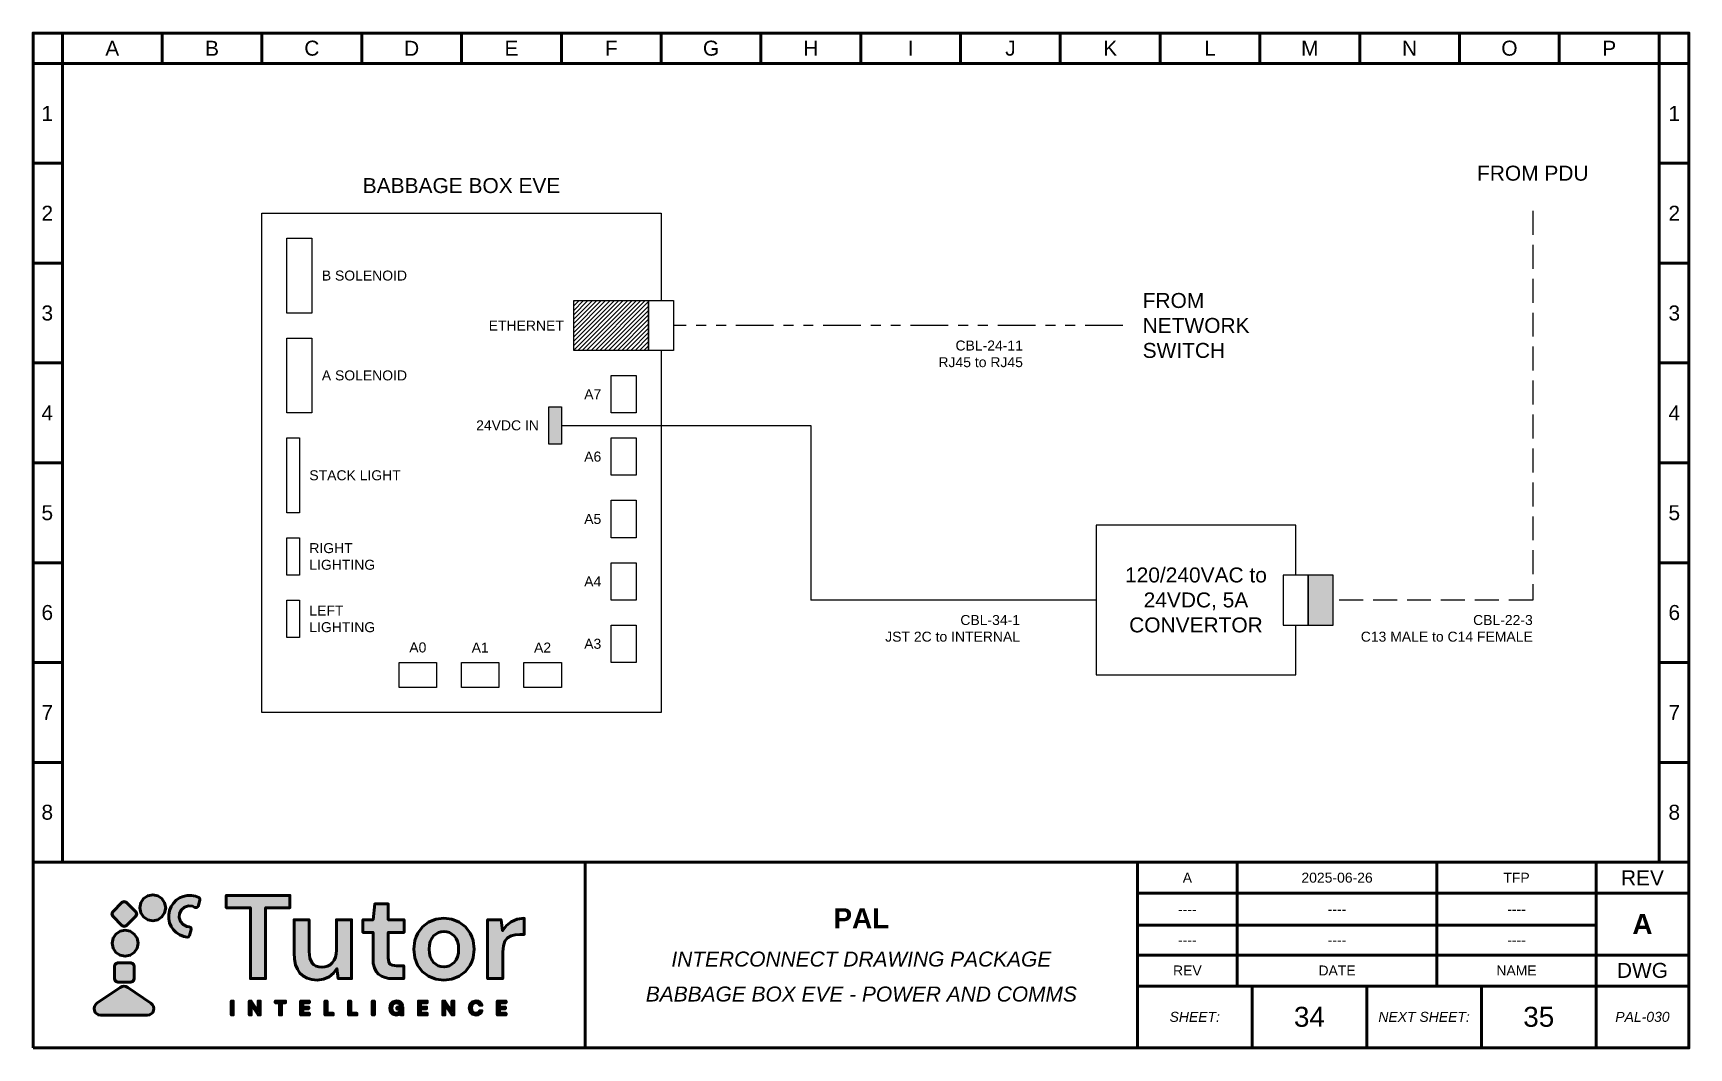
# Paper-space layout 'PAL-034' of a CAD drawing. Header units: inches. Extents: x 0 to 16.6, y 0 to 10.2.
# The model-space entities are those that its viewports show. They can reach past a viewport. Long polylines and large blocks are cut down to what shows.
import ezdxf

# ---------------------------------------------------------------- set-up
doc = ezdxf.new("R2010")
doc.units = ezdxf.units.IN
doc.header["$MEASUREMENT"] = 0
for name, pattern in [('ACAD_ISO02W100', [15, 12, -3]), ('ACAD_ISO03W100', [30, 12, -18]), ('PHANTOM', [2.5, 1.25, -0.25, 0.25, -0.25, 0.25, -0.25])]:
    doc.linetypes.add(name, pattern=pattern)
doc.layers.add('Layer 1', color=7, linetype='Continuous')
doc.styles.get("Standard").update_dxf_attribs({"font": 'arial.ttf'})

msp = doc.modelspace()

# ---------------------------------------------------------------- hatches: boundary and pattern name
h = msp.add_hatch()
h.set_pattern_fill('ANSI31', color=5, scale=0.25)
h.set_pattern_definition([(45, (63.625, 0.996257), (-0.022097087, 0.022097087), [])])
h.paths.add_polyline_path([(75.27, 24.746), (76.02, 24.746), (76.02, 25.246), (75.27, 25.246)])
h = msp.add_hatch(color=3)
h.dxf.hatch_style = 1
h.paths.add_polyline_path([(75.145, 24.183), (75.02, 24.183), (75.02, 23.808), (75.145, 23.808)])
h = msp.add_hatch(color=1)
h.dxf.hatch_style = 1
h.paths.add_polyline_path([(82.879, 22.497), (82.629, 22.497), (82.629, 21.997), (82.879, 21.997)])

# ---------------------------------------------------------------- linework, layer by layer
at = {"color": 1, "linetype": 'ACAD_ISO02W100', "ltscale": 0.02}
for p, q in [((84.879, 26.145), (84.879, 22.247)), ((84.879, 22.247), (82.879, 22.247))]:
    msp.add_line(p, q, dxfattribs=at)
at = {"color": 5, "linetype": 'PHANTOM', "ltscale": 0.3}
msp.add_line((80.77, 24.996), (76.27, 24.996), dxfattribs=at)
at = {"color": 3}
for p, q in [((75.145, 23.996), (77.645, 23.996)), ((77.645, 23.996), (77.645, 22.246)), ((80.504, 22.247), (77.645, 22.247))]:
    msp.add_line(p, q, dxfattribs=at)
at = {"linetype": 'ACAD_ISO03W100', "ltscale": 0.02}
msp.add_lwpolyline([(70.145, 27.621), (86.145, 27.621), (86.145, 19.621), (70.145, 19.621)], close=True, dxfattribs=at)
for points in [[(76.145, 24.746), (76.145, 21.121), (72.145, 21.121), (72.145, 26.121), (76.145, 26.121), (76.145, 25.246)], [(82.504, 22.497), (82.504, 22.997), (80.504, 22.997), (80.504, 21.497), (82.504, 21.497), (82.504, 21.997)]]:
    msp.add_lwpolyline(points)
for points in [[(72.395, 25.871), (72.645, 25.871), (72.645, 25.121), (72.395, 25.121)], [(76.02, 24.746), (75.27, 24.746), (75.27, 25.246), (76.02, 25.246)], [(72.395, 24.871), (72.645, 24.871), (72.645, 24.121), (72.395, 24.121)], [(75.895, 24.121), (75.645, 24.121), (75.645, 24.496), (75.895, 24.496)], [(75.02, 24.183), (75.145, 24.183), (75.145, 23.808), (75.02, 23.808)], [(72.395, 23.871), (72.52, 23.871), (72.52, 23.121), (72.395, 23.121)], [(75.895, 23.496), (75.645, 23.496), (75.645, 23.871), (75.895, 23.871)], [(75.895, 22.871), (75.645, 22.871), (75.645, 23.246), (75.895, 23.246)], [(72.395, 22.871), (72.52, 22.871), (72.52, 22.496), (72.395, 22.496)], [(75.895, 22.246), (75.645, 22.246), (75.645, 22.621), (75.895, 22.621)], [(72.395, 22.246), (72.52, 22.246), (72.52, 21.871), (72.395, 21.871)], [(75.895, 21.621), (75.645, 21.621), (75.645, 21.996), (75.895, 21.996)], [(73.52, 21.371), (73.52, 21.621), (73.895, 21.621), (73.895, 21.371)], [(74.145, 21.371), (74.145, 21.621), (74.52, 21.621), (74.52, 21.371)], [(74.77, 21.371), (74.77, 21.621), (75.145, 21.621), (75.145, 21.371)]]:
    msp.add_lwpolyline(points, close=True)
at = {"color": 5}
msp.add_lwpolyline([(76.02, 25.246), (76.27, 25.246), (76.27, 24.746), (76.02, 24.746)], close=True, dxfattribs=at)
at = {"color": 1}
for points in [[(82.629, 22.497), (82.379, 22.497), (82.379, 21.997), (82.629, 21.997)], [(82.879, 22.497), (82.629, 22.497), (82.629, 21.997), (82.879, 21.997)]]:
    msp.add_lwpolyline(points, close=True, dxfattribs=at)

# ---------------------------------------------------------------- texts
at = {"color": 3}
for s, insert, char_height, width, attachment_point in [('{\\C256;FROM PDU}', (84.879, 26.445), 0.15, 4.46392, 8), ('{\\C256;FROM NETWORK SWITCH}', (80.97, 24.996), 0.15, 1.44525, 4), ('{\\C256;CBL-24-11\\PRJ45 to RJ45 }', (79.77, 24.846), 0.1, 4.46392, 3), ('{\\C256;CBL-34-1\\PJST 2C to INTERNAL}', (79.741, 22.097), 0.1, 4.46392, 3), ('{\\C256;CBL-22-3\\PC13 MALE to C14 FEMALE}', (84.879, 22.097), 0.1, 4.46392, 3)]:
    msp.add_mtext(s, dxfattribs=dict(at, insert=insert, char_height=char_height, width=width, attachment_point=attachment_point))
for s, width, heights, insert, char_height, attachment_point in [('{\\C256;BABBAGE BOX EVE}', 3.7554, [0.155], (74.145, 26.321), 0.15, 8), ('{\\C256;B SOLENOID}', 1.28151, [0], (72.745, 25.496), 0.1, 4), ('{\\C256;ETHERNET}', 0.80609, [0], (75.17, 24.996), 0.1, 6), ('{\\C256;A SOLENOID}', 1.28151, [0], (72.745, 24.496), 0.1, 4), ('{\\C256;A7}', 0.80609, [0], (75.545, 24.308), 0.1, 6), ('{\\C256;24VDC IN}', 0.80609, [0], (74.92, 23.996), 0.1, 6), ('{\\C256;A6}', 0.80609, [0], (75.545, 23.683), 0.1, 6), ('{\\C256;STACK LIGHT}', 0.86744, [0], (72.62, 23.496), 0.1, 4), ('{\\C256;A5}', 0.80609, [0], (75.545, 23.058), 0.1, 6), ('{\\C256;RIGHT LIGHTING}', 0.97479, [0], (72.62, 22.683), 0.1, 4), ('{\\C256;120/240VAC to 24VDC, 5A CONVERTOR}', 1.91361, [0], (81.504, 22.247), 0.15, 5), ('{\\C256;A4}', 0.80609, [0], (75.545, 22.433), 0.1, 6), ('{\\C256;LEFT LIGHTING}', 0.80609, [0], (72.62, 22.058), 0.1, 4), ('{\\C256;A0}', 0.80609, [0], (73.707, 21.721), 0.1, 8), ('{\\C256;A1}', 0.80609, [0], (74.332, 21.721), 0.1, 8), ('{\\C256;A2}', 0.80609, [0], (74.957, 21.721), 0.1, 8), ('{\\C256;A3}', 0.80609, [0], (75.545, 21.808), 0.1, 6)]:
    msp.add_mtext_dynamic_manual_height_columns(s, width=width, gutter_width=1, heights=heights, dxfattribs=dict(at, insert=insert, char_height=char_height, attachment_point=attachment_point))

psp = doc.layouts.new('PAL-034')

# ---------------------------------------------------------------- hatches: boundary and pattern name
at = {"lineweight": 50, "true_color": 0x347eec}
h = psp.add_hatch(color=150, dxfattribs=at)
h.dxf.hatch_style = 1
h.paths.add_polyline_path([(1.153, 0.337), (1.175, 0.34), (1.194, 0.35), (1.208, 0.365), (1.216, 0.383), (1.219, 0.403), (1.216, 0.423), (1.207, 0.441), (1.19, 0.457), (0.958, 0.616), (0.94, 0.625), (0.92, 0.628), (0.901, 0.625), (0.883, 0.616), (0.65, 0.457), (0.634, 0.441), (0.624, 0.423), (0.621, 0.403), (0.625, 0.383), (0.633, 0.365), (0.647, 0.35), (0.665, 0.34), (0.688, 0.337)])
h.paths.add_polyline_path([(0.859, 0.863), (0.836, 0.853), (0.826, 0.83), (0.826, 0.701), (0.836, 0.678), (0.859, 0.668), (0.988, 0.668), (1.012, 0.678), (1.021, 0.701), (1.021, 0.83), (1.012, 0.853), (0.988, 0.863)])
h.paths.add_polyline_path([(0.932, 0.928), (0.983, 0.938), (1.024, 0.966), (1.052, 1.008), (1.062, 1.058), (1.052, 1.109), (1.024, 1.15), (0.983, 1.178), (0.932, 1.188), (0.882, 1.178), (0.84, 1.15), (0.812, 1.109), (0.802, 1.058), (0.812, 1.008), (0.84, 0.966), (0.882, 0.938)])
h.paths.add_polyline_path([(1.038, 1.328), (1.048, 1.351), (1.038, 1.374), (0.947, 1.465), (0.924, 1.475), (0.9, 1.465), (0.809, 1.374), (0.8, 1.351), (0.809, 1.328), (0.9, 1.236), (0.924, 1.227), (0.947, 1.236)])
h.paths.add_polyline_path([(1.117, 1.321), (1.158, 1.293), (1.209, 1.283), (1.259, 1.293), (1.301, 1.321), (1.328, 1.362), (1.339, 1.413), (1.328, 1.463), (1.301, 1.505), (1.259, 1.533), (1.209, 1.543), (1.158, 1.533), (1.117, 1.505), (1.089, 1.463), (1.079, 1.413), (1.089, 1.362)])
h.paths.add_polyline_path([(1.37, 1.303), (1.378, 1.263), (1.394, 1.226), (1.417, 1.193), (1.445, 1.164), (1.48, 1.141), (1.519, 1.125), (1.552, 1.118), (1.568, 1.122), (1.577, 1.135), (1.595, 1.197), (1.591, 1.214), (1.575, 1.222), (1.549, 1.226), (1.512, 1.245), (1.486, 1.276), (1.474, 1.315), (1.478, 1.356), (1.497, 1.393), (1.528, 1.419), (1.567, 1.431), (1.608, 1.428), (1.632, 1.417), (1.65, 1.415), (1.663, 1.427), (1.681, 1.489), (1.68, 1.505), (1.669, 1.516), (1.638, 1.528), (1.596, 1.536), (1.555, 1.536), (1.515, 1.527), (1.478, 1.511), (1.444, 1.489), (1.416, 1.46), (1.393, 1.425), (1.377, 1.386), (1.369, 1.344)])
at = {"lineweight": 50, "true_color": 0x000000}
h = psp.add_hatch(color=18, dxfattribs=at)
h.dxf.hatch_style = 1
h.paths.add_polyline_path([(2.34, 1.414), (2.584, 1.414), (2.584, 1.536), (1.946, 1.536), (1.946, 1.414), (2.188, 1.414), (2.188, 0.704), (2.34, 0.704)])
h.paths.add_polyline_path([(2.625, 0.961), (2.628, 0.898), (2.639, 0.843), (2.658, 0.797), (2.684, 0.758), (2.718, 0.728), (2.757, 0.707), (2.803, 0.694), (2.855, 0.689), (2.92, 0.697), (2.975, 0.72), (3.021, 0.757), (3.055, 0.804), (3.067, 0.704), (3.201, 0.704), (3.201, 1.293), (3.049, 1.293), (3.049, 0.989), (3.047, 0.951), (3.039, 0.917), (3.026, 0.888), (3.008, 0.863), (2.986, 0.843), (2.961, 0.829), (2.934, 0.821), (2.904, 0.818), (2.873, 0.82), (2.846, 0.828), (2.824, 0.841), (2.807, 0.858), (2.783, 0.908), (2.776, 0.975), (2.776, 1.293), (2.625, 1.293)])
h.paths.add_polyline_path([(3.416, 0.909), (3.419, 0.856), (3.43, 0.812), (3.447, 0.776), (3.472, 0.749), (3.502, 0.729), (3.537, 0.715), (3.576, 0.706), (3.62, 0.704), (3.724, 0.704), (3.724, 0.833), (3.65, 0.833), (3.611, 0.837), (3.586, 0.849), (3.573, 0.872), (3.568, 0.908), (3.568, 1.166), (3.727, 1.166), (3.727, 1.293), (3.568, 1.293), (3.568, 1.452), (3.434, 1.452), (3.416, 1.293), (3.315, 1.293), (3.315, 1.166), (3.416, 1.166)])
h.paths.add_polyline_path([(3.834, 0.912), (3.863, 0.837), (3.91, 0.775), (3.971, 0.729), (4.045, 0.699), (4.126, 0.689), (4.207, 0.699), (4.279, 0.729), (4.341, 0.775), (4.388, 0.837), (4.405, 0.873), (4.418, 0.912), (4.428, 0.999), (4.418, 1.084), (4.405, 1.123), (4.388, 1.159), (4.341, 1.222), (4.279, 1.268), (4.207, 1.298), (4.127, 1.308), (4.046, 1.298), (3.973, 1.268), (3.912, 1.222), (3.864, 1.159), (3.847, 1.123), (3.834, 1.084), (3.824, 0.999)])
h.paths.add_polyline_path([(3.98, 0.999), (3.982, 1.04), (3.99, 1.076), (4.004, 1.106), (4.023, 1.131), (4.046, 1.15), (4.071, 1.164), (4.098, 1.173), (4.127, 1.176), (4.155, 1.173), (4.182, 1.164), (4.229, 1.131), (4.249, 1.106), (4.262, 1.076), (4.271, 1.04), (4.273, 0.999), (4.271, 0.957), (4.262, 0.921), (4.249, 0.891), (4.229, 0.865), (4.182, 0.832), (4.155, 0.824), (4.126, 0.821), (4.097, 0.824), (4.07, 0.832), (4.023, 0.865), (4.004, 0.891), (3.99, 0.921), (3.982, 0.957)], flags=16)
h.paths.add_polyline_path([(4.564, 0.704), (4.716, 0.704), (4.716, 0.972), (4.722, 1.033), (4.738, 1.078), (4.764, 1.111), (4.8, 1.132), (4.841, 1.143), (4.889, 1.147), (4.932, 1.147), (4.932, 1.308), (4.861, 1.299), (4.801, 1.273), (4.752, 1.234), (4.714, 1.183), (4.7, 1.293), (4.564, 1.293)])
h.paths.add_polyline_path([(1.995, 0.34), (2.016, 0.34), (2.016, 0.479), (1.995, 0.479)])
h.paths.add_polyline_path([(2.196, 0.445), (2.265, 0.34), (2.286, 0.34), (2.286, 0.479), (2.265, 0.479), (2.265, 0.375), (2.196, 0.479), (2.175, 0.479), (2.175, 0.34), (2.196, 0.34)])
h.paths.add_polyline_path([(2.478, 0.34), (2.499, 0.34), (2.499, 0.462), (2.54, 0.462), (2.54, 0.479), (2.437, 0.479), (2.437, 0.462), (2.478, 0.462)])
h.paths.add_polyline_path([(2.69, 0.34), (2.778, 0.34), (2.778, 0.357), (2.711, 0.357), (2.711, 0.402), (2.772, 0.402), (2.772, 0.419), (2.711, 0.419), (2.711, 0.462), (2.778, 0.462), (2.778, 0.479), (2.69, 0.479)])
h.paths.add_polyline_path([(2.934, 0.34), (3.018, 0.34), (3.018, 0.357), (2.955, 0.357), (2.955, 0.479), (2.934, 0.479)])
h.paths.add_polyline_path([(3.171, 0.34), (3.255, 0.34), (3.255, 0.357), (3.192, 0.357), (3.192, 0.479), (3.171, 0.479)])
h.paths.add_polyline_path([(3.409, 0.34), (3.43, 0.34), (3.43, 0.479), (3.409, 0.479)])
h = psp.add_hatch(color=18, dxfattribs=at)
h.dxf.hatch_style = 1
h.paths.add_polyline_path([(3.606, 0.409), (3.609, 0.431), (3.618, 0.448), (3.633, 0.458), (3.652, 0.462), (3.676, 0.456), (3.689, 0.438), (3.713, 0.438), (3.705, 0.456), (3.692, 0.47), (3.674, 0.479), (3.652, 0.481), (3.616, 0.472), (3.592, 0.447), (3.584, 0.409), (3.592, 0.372), (3.615, 0.347), (3.649, 0.338), (3.676, 0.344), (3.694, 0.361), (3.696, 0.34), (3.715, 0.34), (3.715, 0.416), (3.656, 0.416), (3.656, 0.399), (3.694, 0.399), (3.681, 0.368), (3.669, 0.36), (3.65, 0.357), (3.632, 0.36), (3.618, 0.37), (3.609, 0.387)])
h = psp.add_hatch(color=18, dxfattribs=at)
h.dxf.hatch_style = 1
h.paths.add_polyline_path([(3.892, 0.402), (3.953, 0.402), (3.953, 0.419), (3.892, 0.419), (3.892, 0.462), (3.959, 0.462), (3.959, 0.479), (3.871, 0.479), (3.871, 0.34), (3.959, 0.34), (3.959, 0.357), (3.892, 0.357)])
h.paths.add_polyline_path([(4.115, 0.34), (4.136, 0.34), (4.136, 0.445), (4.206, 0.34), (4.227, 0.34), (4.227, 0.479), (4.206, 0.479), (4.206, 0.375), (4.136, 0.479), (4.115, 0.479)])
h.paths.add_polyline_path([(4.402, 0.41), (4.405, 0.432), (4.415, 0.448), (4.429, 0.459), (4.447, 0.463), (4.472, 0.455), (4.484, 0.436), (4.507, 0.436), (4.5, 0.455), (4.487, 0.47), (4.47, 0.478), (4.448, 0.481), (4.412, 0.472), (4.389, 0.447), (4.381, 0.41), (4.389, 0.372), (4.412, 0.347), (4.448, 0.338), (4.47, 0.341), (4.487, 0.35), (4.5, 0.364), (4.507, 0.382), (4.484, 0.382), (4.472, 0.364), (4.447, 0.357), (4.429, 0.36), (4.415, 0.371), (4.405, 0.388)])
h.paths.add_polyline_path([(4.661, 0.34), (4.749, 0.34), (4.749, 0.357), (4.682, 0.357), (4.682, 0.402), (4.743, 0.402), (4.743, 0.419), (4.682, 0.419), (4.682, 0.462), (4.749, 0.462), (4.749, 0.479), (4.661, 0.479)])

# ---------------------------------------------------------------- linework, layer by layer
at = {"lineweight": 50}
for p, q in [((0.303, 9.869), (0.303, 10.173)), ((1.303, 10.173), (1.303, 9.869)), ((2.303, 10.173), (2.303, 9.869)), ((3.303, 10.173), (3.303, 9.869)), ((4.303, 10.173), (4.303, 9.869)), ((5.303, 10.173), (5.303, 9.869)), ((6.303, 10.173), (6.303, 9.869)), ((7.303, 10.173), (7.303, 9.869)), ((8.303, 10.173), (8.303, 9.869)), ((9.303, 10.173), (9.303, 9.869)), ((10.303, 10.173), (10.303, 9.869)), ((11.303, 10.173), (11.303, 9.869)), ((12.303, 10.173), (12.303, 9.869)), ((13.303, 10.173), (13.303, 9.869)), ((14.303, 10.173), (14.303, 9.869)), ((15.303, 10.173), (15.303, 9.869)), ((16.303, 9.869), (16.303, 10.173)), ((0.303, 9.869), (0.01, 9.869)), ((16.303, 9.869), (16.303, 1.869)), ((16.303, 9.869), (16.601, 9.869)), ((0.303, 8.869), (0.01, 8.869)), ((16.601, 8.869), (16.303, 8.869)), ((0.303, 7.869), (0.01, 7.869)), ((16.601, 7.869), (16.303, 7.869)), ((0.303, 6.869), (0.01, 6.869)), ((16.601, 6.869), (16.303, 6.869)), ((0.303, 5.869), (0.01, 5.869)), ((16.601, 5.869), (16.303, 5.869)), ((0.303, 4.869), (0.01, 4.869)), ((16.601, 4.869), (16.303, 4.869)), ((0.303, 3.869), (0.01, 3.869)), ((16.601, 3.869), (16.303, 3.869)), ((0.303, 2.869), (0.01, 2.869)), ((16.601, 2.869), (16.303, 2.869)), ((16.601, 1.869), (0.01, 1.869)), ((5.543, 0.01), (5.543, 1.869)), ((11.076, 0.01), (11.076, 1.869)), ((12.076, 0.629), (12.076, 1.869)), ((14.076, 0.629), (14.076, 1.869)), ((15.672, 1.869), (15.672, 0.01)), ((15.672, 1.869), (16.601, 1.869)), ((11.076, 1.559), (15.672, 1.559)), ((15.672, 1.559), (16.601, 1.559)), ((11.076, 1.239), (15.672, 1.239)), ((11.076, 0.94), (15.672, 0.94)), ((16.601, 0.94), (15.672, 0.94)), ((11.076, 0.629), (15.672, 0.629)), ((12.225, 0.01), (12.225, 0.629)), ((13.374, 0.01), (13.374, 0.629)), ((14.523, 0.01), (14.523, 0.629)), ((15.672, 0.629), (16.601, 0.629))]:
    psp.add_line(p, q, dxfattribs=at)
psp.add_lwpolyline([(0.01, 0.01), (16.601, 0.01), (16.601, 10.173), (0.01, 10.173)], close=True, dxfattribs=at)
psp.add_lwpolyline([(16.303, 1.869), (16.303, 9.869), (0.303, 9.869), (0.303, 1.869)], dxfattribs=at)
at = {"layer": 'Layer 1', "color": 150, "lineweight": 50, "true_color": 0x347eec}
for points in [[(1.339, 1.413), (1.328, 1.463), (1.301, 1.505), (1.259, 1.533), (1.209, 1.543), (1.158, 1.533), (1.117, 1.505), (1.089, 1.463), (1.079, 1.413), (1.089, 1.362), (1.117, 1.321), (1.158, 1.293), (1.209, 1.283), (1.259, 1.293), (1.301, 1.321), (1.328, 1.362), (1.339, 1.413), (1.339, 1.413)], [(1.577, 1.135), (1.568, 1.122), (1.552, 1.118), (1.519, 1.125), (1.48, 1.141), (1.445, 1.164), (1.417, 1.193), (1.394, 1.226), (1.378, 1.263), (1.37, 1.303), (1.369, 1.344), (1.377, 1.386), (1.393, 1.425), (1.416, 1.46), (1.444, 1.489), (1.478, 1.511), (1.515, 1.527), (1.555, 1.536), (1.596, 1.536), (1.638, 1.528), (1.669, 1.516), (1.68, 1.505), (1.681, 1.489), (1.663, 1.427), (1.65, 1.415), (1.632, 1.417), (1.608, 1.428), (1.567, 1.431), (1.528, 1.419), (1.497, 1.393), (1.478, 1.356), (1.474, 1.315), (1.486, 1.276), (1.512, 1.245), (1.549, 1.226), (1.575, 1.222), (1.591, 1.214), (1.595, 1.197), (1.577, 1.135), (1.577, 1.135)], [(0.9, 1.236), (0.924, 1.227), (0.947, 1.236), (1.038, 1.328), (1.048, 1.351), (1.038, 1.374), (0.947, 1.465), (0.924, 1.475), (0.9, 1.465), (0.809, 1.374), (0.8, 1.351), (0.809, 1.328), (0.9, 1.236), (0.9, 1.236)], [(1.062, 1.058), (1.052, 1.109), (1.024, 1.15), (0.983, 1.178), (0.932, 1.188), (0.882, 1.178), (0.84, 1.15), (0.812, 1.109), (0.802, 1.058), (0.812, 1.008), (0.84, 0.966), (0.882, 0.938), (0.932, 0.928), (0.983, 0.938), (1.024, 0.966), (1.052, 1.008), (1.062, 1.058), (1.062, 1.058)], [(0.826, 0.701), (0.836, 0.678), (0.859, 0.668), (0.988, 0.668), (1.012, 0.678), (1.021, 0.701), (1.021, 0.83), (1.012, 0.853), (0.988, 0.863), (0.859, 0.863), (0.836, 0.853), (0.826, 0.83), (0.826, 0.701), (0.826, 0.701)], [(0.883, 0.616), (0.901, 0.625), (0.92, 0.628), (0.94, 0.625), (0.958, 0.616), (1.19, 0.457), (1.207, 0.441), (1.216, 0.423), (1.219, 0.403), (1.216, 0.383), (1.208, 0.365), (1.194, 0.35), (1.175, 0.34), (1.153, 0.337), (0.688, 0.337), (0.665, 0.34), (0.647, 0.35), (0.633, 0.365), (0.625, 0.383), (0.621, 0.403), (0.624, 0.423), (0.634, 0.441), (0.65, 0.457), (0.883, 0.616), (0.883, 0.616)]]:
    psp.add_lwpolyline(points, close=True, dxfattribs=at)
at = {"layer": 'Layer 1', "color": 7, "lineweight": 50}
for points in [[(2.188, 0.704), (2.188, 1.414), (1.946, 1.414), (1.946, 1.536), (2.584, 1.536), (2.584, 1.414), (2.34, 1.414), (2.34, 0.704), (2.188, 0.704), (2.188, 0.704)], [(3.62, 0.704), (3.576, 0.706), (3.537, 0.715), (3.502, 0.729), (3.472, 0.749), (3.447, 0.776), (3.43, 0.812), (3.419, 0.856), (3.416, 0.909), (3.416, 1.166), (3.315, 1.166), (3.315, 1.293), (3.416, 1.293), (3.434, 1.452), (3.568, 1.452), (3.568, 1.293), (3.727, 1.293), (3.727, 1.166), (3.568, 1.166), (3.568, 0.908), (3.573, 0.872), (3.586, 0.849), (3.611, 0.837), (3.65, 0.833), (3.724, 0.833), (3.724, 0.704), (3.62, 0.704), (3.62, 0.704)], [(2.855, 0.689), (2.803, 0.694), (2.757, 0.707), (2.718, 0.728), (2.684, 0.758), (2.658, 0.797), (2.639, 0.843), (2.628, 0.898), (2.625, 0.961), (2.625, 1.293), (2.776, 1.293), (2.776, 0.975), (2.783, 0.908), (2.807, 0.858), (2.824, 0.841), (2.846, 0.828), (2.873, 0.82), (2.904, 0.818), (2.934, 0.821), (2.961, 0.829), (2.986, 0.843), (3.008, 0.863), (3.026, 0.888), (3.039, 0.917), (3.047, 0.951), (3.049, 0.989), (3.049, 1.293), (3.201, 1.293), (3.201, 0.704), (3.067, 0.704), (3.055, 0.804), (3.021, 0.757), (2.975, 0.72), (2.92, 0.697), (2.855, 0.689), (2.855, 0.689)], [(4.126, 0.689), (4.045, 0.699), (3.971, 0.729), (3.91, 0.775), (3.863, 0.837), (3.834, 0.912), (3.824, 0.999), (3.834, 1.084), (3.847, 1.123), (3.864, 1.159), (3.912, 1.222), (3.973, 1.268), (4.046, 1.298), (4.127, 1.308), (4.207, 1.298), (4.279, 1.268), (4.341, 1.222), (4.388, 1.159), (4.405, 1.123), (4.418, 1.084), (4.428, 0.999), (4.418, 0.912), (4.405, 0.873), (4.388, 0.837), (4.341, 0.775), (4.279, 0.729), (4.207, 0.699), (4.126, 0.689), (4.126, 0.689)], [(4.126, 0.821), (4.155, 0.824), (4.182, 0.832), (4.229, 0.865), (4.249, 0.891), (4.262, 0.921), (4.271, 0.957), (4.273, 0.999), (4.271, 1.04), (4.262, 1.076), (4.249, 1.106), (4.229, 1.131), (4.182, 1.164), (4.155, 1.173), (4.127, 1.176), (4.098, 1.173), (4.071, 1.164), (4.046, 1.15), (4.023, 1.131), (4.004, 1.106), (3.99, 1.076), (3.982, 1.04), (3.98, 0.999), (3.982, 0.957), (3.99, 0.921), (4.004, 0.891), (4.023, 0.865), (4.07, 0.832), (4.097, 0.824), (4.126, 0.821), (4.126, 0.821)], [(4.564, 0.704), (4.564, 1.293), (4.7, 1.293), (4.714, 1.183), (4.752, 1.234), (4.801, 1.273), (4.861, 1.299), (4.932, 1.308), (4.932, 1.147), (4.889, 1.147), (4.841, 1.143), (4.8, 1.132), (4.764, 1.111), (4.738, 1.078), (4.722, 1.033), (4.716, 0.972), (4.716, 0.704), (4.564, 0.704), (4.564, 0.704)], [(1.995, 0.34), (1.995, 0.479), (2.016, 0.479), (2.016, 0.34), (1.995, 0.34), (1.995, 0.34)], [(2.175, 0.34), (2.175, 0.479), (2.196, 0.479), (2.265, 0.375), (2.265, 0.479), (2.286, 0.479), (2.286, 0.34), (2.265, 0.34), (2.196, 0.445), (2.196, 0.34), (2.175, 0.34), (2.175, 0.34)], [(2.478, 0.34), (2.478, 0.462), (2.437, 0.462), (2.437, 0.479), (2.54, 0.479), (2.54, 0.462), (2.499, 0.462), (2.499, 0.34), (2.478, 0.34), (2.478, 0.34)], [(2.69, 0.34), (2.69, 0.479), (2.778, 0.479), (2.778, 0.462), (2.711, 0.462), (2.711, 0.419), (2.772, 0.419), (2.772, 0.402), (2.711, 0.402), (2.711, 0.357), (2.778, 0.357), (2.778, 0.34), (2.69, 0.34), (2.69, 0.34)], [(2.934, 0.34), (2.934, 0.479), (2.955, 0.479), (2.955, 0.357), (3.018, 0.357), (3.018, 0.34), (2.934, 0.34), (2.934, 0.34)], [(3.171, 0.34), (3.171, 0.479), (3.192, 0.479), (3.192, 0.357), (3.255, 0.357), (3.255, 0.34), (3.171, 0.34), (3.171, 0.34)], [(3.409, 0.34), (3.409, 0.479), (3.43, 0.479), (3.43, 0.34), (3.409, 0.34), (3.409, 0.34)], [(3.649, 0.338), (3.615, 0.347), (3.592, 0.372), (3.584, 0.409), (3.592, 0.447), (3.616, 0.472), (3.652, 0.481), (3.674, 0.479), (3.692, 0.47), (3.705, 0.456), (3.713, 0.438), (3.689, 0.438), (3.676, 0.456), (3.652, 0.462), (3.633, 0.458), (3.618, 0.448), (3.609, 0.431), (3.606, 0.409), (3.609, 0.387), (3.618, 0.37), (3.632, 0.36), (3.65, 0.357), (3.669, 0.36), (3.681, 0.368), (3.694, 0.399), (3.656, 0.399), (3.656, 0.416), (3.715, 0.416), (3.715, 0.34), (3.696, 0.34), (3.694, 0.361), (3.676, 0.344), (3.649, 0.338), (3.649, 0.338)], [(3.871, 0.34), (3.871, 0.479), (3.959, 0.479), (3.959, 0.462), (3.892, 0.462), (3.892, 0.419), (3.953, 0.419), (3.953, 0.402), (3.892, 0.402), (3.892, 0.357), (3.959, 0.357), (3.959, 0.34), (3.871, 0.34), (3.871, 0.34)], [(4.115, 0.34), (4.115, 0.479), (4.136, 0.479), (4.206, 0.375), (4.206, 0.479), (4.227, 0.479), (4.227, 0.34), (4.206, 0.34), (4.136, 0.445), (4.136, 0.34), (4.115, 0.34), (4.115, 0.34)], [(4.448, 0.338), (4.412, 0.347), (4.389, 0.372), (4.381, 0.41), (4.389, 0.447), (4.412, 0.472), (4.448, 0.481), (4.47, 0.478), (4.487, 0.47), (4.5, 0.455), (4.507, 0.436), (4.484, 0.436), (4.472, 0.455), (4.447, 0.463), (4.429, 0.459), (4.415, 0.448), (4.405, 0.432), (4.402, 0.41), (4.405, 0.388), (4.415, 0.371), (4.429, 0.36), (4.447, 0.357), (4.472, 0.364), (4.484, 0.382), (4.507, 0.382), (4.5, 0.364), (4.487, 0.35), (4.47, 0.341), (4.448, 0.338), (4.448, 0.338)], [(4.661, 0.34), (4.661, 0.479), (4.749, 0.479), (4.749, 0.462), (4.682, 0.462), (4.682, 0.419), (4.743, 0.419), (4.743, 0.402), (4.682, 0.402), (4.682, 0.357), (4.749, 0.357), (4.749, 0.34), (4.661, 0.34), (4.661, 0.34)]]:
    psp.add_lwpolyline(points, close=True, dxfattribs=at)

# ---------------------------------------------------------------- texts
at = {"lineweight": 50}
for s, width, heights, insert, char_height, attachment_point in [('\\pxqc;A', 1, [0], (0.303, 10.021), 0.15, 4), ('\\pxqc;B', 1, [0], (1.303, 10.021), 0.15, 4), ('\\pxqc;C', 1, [0], (2.303, 10.021), 0.15, 4), ('\\pxqc;D', 1, [0], (3.303, 10.021), 0.15, 4), ('\\pxqc;E', 1, [0], (4.303, 10.021), 0.15, 4), ('\\pxqc;F', 1, [0], (5.303, 10.021), 0.15, 4), ('\\pxqc;G', 1, [0], (6.303, 10.021), 0.15, 4), ('\\pxqc;H', 1, [0], (7.303, 10.021), 0.15, 4), ('\\pxqc;I', 1, [0], (8.303, 10.021), 0.15, 4), ('\\pxqc;J', 1, [0], (9.303, 10.021), 0.15, 4), ('\\pxqc;K', 1, [0], (10.303, 10.021), 0.15, 4), ('\\pxqc;L', 1, [0], (11.303, 10.021), 0.15, 4), ('\\pxqc;M', 1, [0], (12.303, 10.021), 0.15, 4), ('\\pxqc;N', 1, [0], (13.303, 10.021), 0.15, 4), ('\\pxqc;O', 1, [0], (14.303, 10.021), 0.15, 4), ('\\pxqc;P', 1, [0], (15.303, 10.021), 0.15, 4), ('1', 0.28267, [0.985], (0.152, 9.369), 0.15, 5), ('1', 0.28267, [0.985], (16.455, 9.369), 0.15, 5), ('2', 0.28267, [0.985], (0.152, 8.369), 0.15, 5), ('2', 0.28267, [0.985], (16.455, 8.369), 0.15, 5), ('3', 0.28267, [0.985], (0.152, 7.369), 0.15, 5), ('3', 0.28267, [0.985], (16.455, 7.369), 0.15, 5), ('4', 0.28267, [0.985], (0.152, 6.369), 0.15, 5), ('4', 0.28267, [0.985], (16.455, 6.369), 0.15, 5), ('5', 0.28267, [0.985], (0.152, 5.369), 0.15, 5), ('5', 0.28267, [0.985], (16.455, 5.369), 0.15, 5), ('6', 0.28267, [0.985], (0.152, 4.369), 0.15, 5), ('6', 0.28267, [0.985], (16.455, 4.369), 0.15, 5), ('7', 0.28267, [0.985], (0.152, 3.369), 0.15, 5), ('7', 0.28267, [0.985], (16.455, 3.369), 0.15, 5), ('8', 0.28267, [0.985], (0.152, 2.369), 0.15, 5), ('8', 0.28267, [0.985], (16.455, 2.369), 0.15, 5), ('A', 1, [0], (11.576, 1.714), 0.1, 5), ('2025-06-26', 1, [0], (13.076, 1.714), 0.1, 5), ('TFP', 1, [0], (14.874, 1.714), 0.1, 5), ('REV', 0.54893, [0], (16.136, 1.714), 0.15, 5), ('----', 1, [0], (11.576, 1.397), 0.1, 5), ('----', 1, [0], (13.076, 1.399), 0.1, 5), ('----', 1, [0], (14.874, 1.399), 0.1, 5), ('{\\fArial|b1|i0|c0|p34;A}', 1.04591, [0], (16.136, 1.25), 0.2, 5), ('----', 1, [0], (11.576, 1.09), 0.1, 5), ('----', 1, [0], (13.076, 1.09), 0.1, 5), ('----', 1, [0], (14.874, 1.09), 0.1, 5), ('REV', 1, [0], (11.576, 0.785), 0.1, 5), ('DATE', 2, [0], (13.076, 0.785), 0.1, 5), ('NAME', 1.59557, [0], (14.874, 0.785), 0.1, 5), ('DWG', 0.54893, [0], (16.136, 0.785), 0.15, 5), ('{\\fArial|b0|i1|c0|p34;SHEET:}', 1.04591, [0], (11.65, 0.32), 0.1, 5), ('34', 1.04591, [0], (12.799, 0.32), 0.2, 5), ('{\\fArial|b0|i1|c0|p34;NEXT SHEET:}', 1.04591, [0], (13.948, 0.32), 0.1, 5), ('35', 1.04591, [0], (15.097, 0.32), 0.2, 5), ('{\\fArial|b0|i1|c0|p34;PAL-030}', 1.04591, [0], (16.136, 0.32), 0.1, 5)]:
    psp.add_mtext_dynamic_manual_height_columns(s, width=width, gutter_width=1, heights=heights, dxfattribs=dict(at, insert=insert, char_height=char_height, attachment_point=attachment_point))
at = {"lineweight": 50, "insert": (8.309, 0.94), "char_height": 0.2, "width": 11.15392, "attachment_point": 5}
psp.add_mtext('{\\fArial|b1|i0|c0|p34;PAL}\\P{\\H0.3x;\\P\\fArial|b0|i1|c0|p34;\\H2.5x;INTERCONNECT DRAWING PACKAGE\\P\\H0.4x;\\P\\H2.5x;BABBAGE BOX EVE - POWER AND COMMS}', dxfattribs=at)

# ---------------------------------------------------------------- viewports
at = {"layer": '0'}
psp.add_viewport(center=(8.303, 5.869), size=(16, 8), view_center_point=(78.145, 23.621), view_height=8, dxfattribs=at)

doc.saveas('drawing.dxf')
